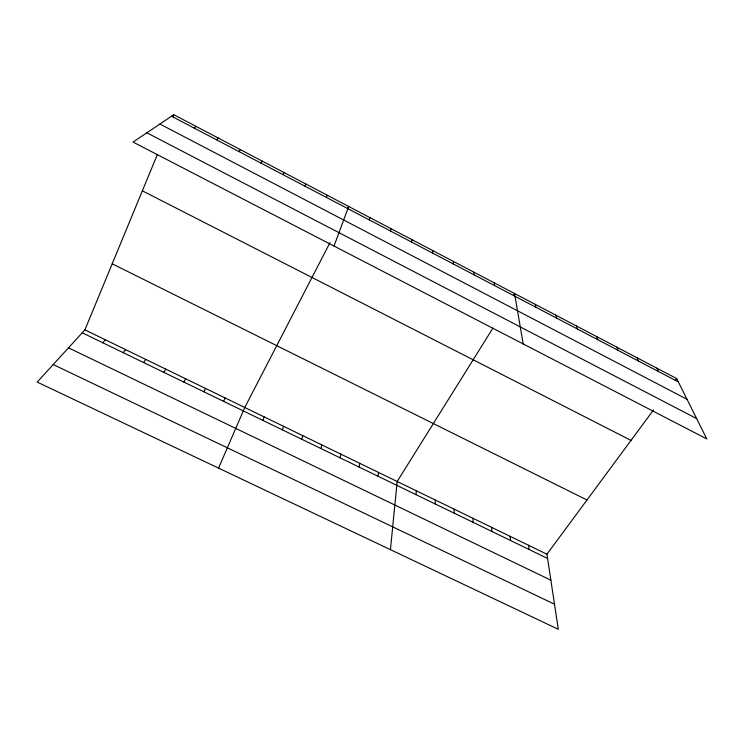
<?xml version="1.0" encoding="UTF-8"?>
<svg xmlns="http://www.w3.org/2000/svg" width="744" height="744" viewBox="0 0 744 744"><rect width="100%" height="100%" fill="white"/><g stroke="black" fill="none" stroke-linecap="round" stroke-linejoin="round"><path stroke-width="1.12" d="M435.175 503.948L435.287 499.996M432.552 253.072L432.701 250.551M416.045 494.667L416.296 490.77M390.433 549.649L397.184 481.489L492.891 328.178M411.59 242.079L411.906 239.642M378.008 476.225L378.519 472.431M359.11 467.055L359.752 463.317M390.498 231.021L390.972 228.659M340.092 457.839L340.873 454.147M320.962 448.567L321.882 444.931M369.257 219.88L369.898 217.601M301.72 439.23L302.771 435.649M282.367 429.846L283.557 426.321M334.01 246.059L348.694 206.469L347.643 208.497M262.892 420.407L264.222 416.928M653.474 410.009L546.933 554.206L558.316 629.294L37.2 382.091L84.909 329.862L157.365 154.501M172.952 116.761L173.808 114.706L676.696 378.584L706.8 438.932L133.027 142.076L173.808 114.706M218.569 468.125L244.776 407.489L330.02 242.6M326.356 197.383L327.341 195.272M223.591 401.342L225.209 397.993M203.763 391.735L205.53 388.433M304.687 186.028L305.849 183.991M183.815 382.053L185.73 378.817M513.369 295.387L514.55 293.499L523.181 343.933M163.745 372.326L165.81 369.145M282.869 174.589L284.208 172.636M143.555 362.533L145.768 359.417M675.32 380.444L676.696 378.584M123.234 352.684L125.606 349.624M260.902 163.076L262.427 161.206M102.802 342.77L105.323 339.776M238.796 151.478L240.489 149.702M216.532 139.807L218.411 138.114M194.119 128.052L196.184 126.452M53.224 364.551L554.522 604.221M68.495 347.839L550.876 580.19M84.909 329.862L546.933 554.206M82.231 332.791L547.575 558.456M112.205 263.804L586.988 499.996M142.355 190.827L631.014 440.411M146.856 132.795L696.663 418.612M159.904 124.034L687.038 399.305M171.548 116.222L678.379 381.96M656.887 368.187L658.431 371.498M636.957 357.724L638.352 360.97M616.888 347.197L618.134 350.368M596.688 336.595L597.785 339.701M576.358 325.928L577.307 328.96M555.889 315.186L556.679 318.153M535.289 304.38L535.922 307.263M528.603 545.306L529.124 549.509M494.286 282.869L494.611 285.603M510.161 536.35L510.551 540.497M491.607 527.338L491.877 531.449M473.891 272.164L474.058 274.834M472.942 518.28L473.091 522.335M453.366 261.395L453.375 263.99M454.175 509.166L454.193 513.165"/></g></svg>
